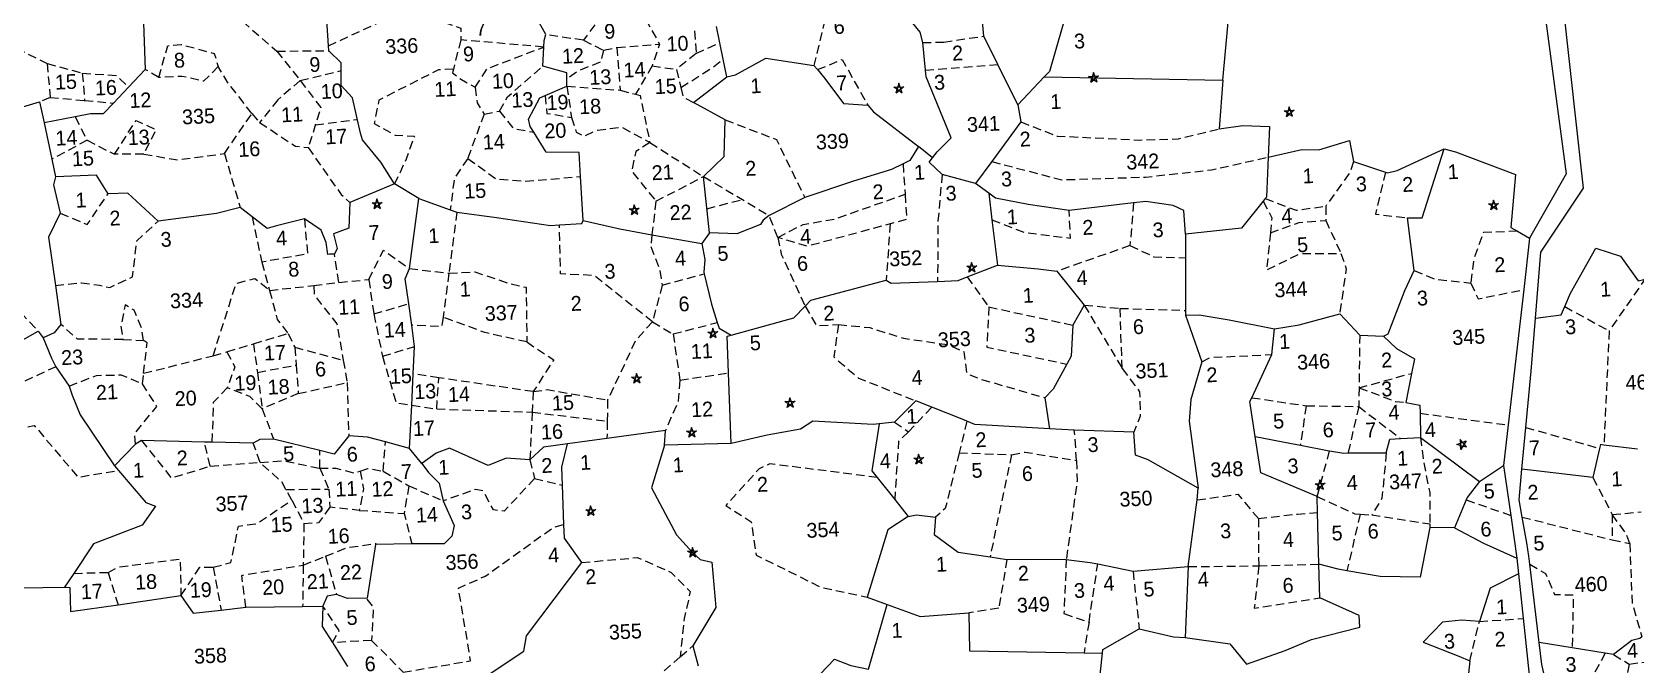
# Model space of a CAD drawing. Header units: metres. Extents: x 291404 to 294611, y 2095644 to 2100556.
# Drawn here: x 292372 to 293308, y 2097976 to 2098345 of the extents above; entities that cross this region are included whole.
import ezdxf
from ezdxf.enums import TextEntityAlignment as Align

# ---------------------------------------------------------------- set-up
doc = ezdxf.new("R2010")
doc.units = ezdxf.units.M
doc.header["$MEASUREMENT"] = 0
doc.linetypes.add('DASHED', pattern=[0.75, 0.5, -0.25])
for name, color, linetype in [('POLY_PARCEL', 6, 'Continuous'), ('POLY_SUBPARCEL', 6, 'DASHED'), ('POLY_WATER', 4, 'Continuous'), ('SYM_STONE', 1, 'Continuous'), ('TEXT_MAPIN', 7, 'Continuous'), ('TEXT_PARCEL', 7, 'Continuous')]:
    doc.layers.add(name, color=color, linetype=linetype)
doc.styles.add('TEXT_MAP', font='', dxfattribs={"height": 2.5})
doc.styles.get('TEXT_MAP').set_extended_font_data('Kruti Dev 050')

# ---------------------------------------------------------------- blocks, each defined once
blk = doc.blocks.new('STONE_STAR')
for points in [[(-0.61, 0.2), (0.61, 0.2), (-0.38, -0.52), (-0.23, -0.07)], [(0, 0.64), (-0.38, -0.52), (0, -0.24), (0.38, -0.52)]]:
    blk.add_lwpolyline(points, close=True)
blk.add_lwpolyline([(-0.23, -0.07), (0, -0.24)])

msp = doc.modelspace()

# ---------------------------------------------------------------- linework, layer by layer
at = {"layer": 'POLY_PARCEL'}
for points in [[(292437.93, 2098374.91), (292437.12, 2098355.62), (292438.34, 2098323.14)], [(292545.13, 2098336.93), (292543.66, 2098360.8), (292541.2, 2098372.12)], [(292927.35, 2098342.54), (292925.25, 2098366.39)], [(292987.13, 2098358.68), (292978.06, 2098363.6), (292973.41, 2098348.87), (292965.71, 2098321.89)], [(293066.75, 2098316.83), (293071.11, 2098363.38), (293071.12, 2098369.05)], [(292671.88, 2098343.41), (292666.34, 2098353.63)], [(292891.78, 2098338.83), (292890.23, 2098344.74), (292883.51, 2098353.24)], [(292670.72, 2098336.13), (292670.92, 2098339.98), (292671.88, 2098343.41)], [(292773.39, 2098338.63), (292771.39, 2098348.16)], [(292935.64, 2098325.89), (292927.35, 2098342.54)], [(292545.32, 2098333.93), (292545.13, 2098336.93)], [(292552.64, 2098322.43), (292552.66, 2098326.94), (292545.32, 2098333.93)], [(292670.15, 2098324.94), (292670.72, 2098336.13)], [(292775.37, 2098329.17), (292773.39, 2098338.63)], [(292893.34, 2098322.59), (292891.78, 2098338.83)], [(292684.22, 2098317.59), (292684.22, 2098321.12), (292670.15, 2098324.94)], [(292777.54, 2098318.82), (292775.37, 2098329.17)], [(292828.32, 2098325.39), (292830.37, 2098322.95)], [(292947.27, 2098302.52), (292935.64, 2098325.89)], [(292438.34, 2098323.14), (292428.57, 2098312.81)], [(292583.74, 2098256.25), (292575.78, 2098268.92), (292564.99, 2098282.04), (292563.76, 2098285.83), (292559.25, 2098306.61), (292552.6, 2098313.64), (292552.64, 2098322.43)], [(292684.23, 2098313.24), (292684.22, 2098317.59)], [(292758.08, 2098303.85), (292777.54, 2098318.82)], [(292897.44, 2098271.46), (292900.25, 2098274.93), (292908.36, 2098283.21), (292893.7, 2098318.75), (292893.34, 2098322.59)], [(292962.57, 2098318.71), (292947.27, 2098302.52)], [(292965.71, 2098321.89), (292962.57, 2098318.71)], [(292962.57, 2098318.71), (293066.75, 2098316.83)], [(293066.75, 2098316.83), (293064.69, 2098288.45)], [(292428.57, 2098312.81), (292419.7, 2098303.44)], [(292664.9, 2098286.43), (292662.85, 2098289.7), (292661.88, 2098294.15), (292668.41, 2098306.47), (292671.47, 2098307.78)], [(292671.47, 2098307.78), (292684.23, 2098313.24)], [(292363.09, 2098300.1), (292376.63, 2098304.19)], [(292376.63, 2098304.19), (292379.26, 2098291.86)], [(292397.47, 2098295.38), (292379.26, 2098291.86)], [(292419.7, 2098303.44), (292413.7, 2098297.1), (292406.34, 2098297.09), (292397.47, 2098295.38)], [(292776.55, 2098293.71), (292758.08, 2098303.85)], [(292947.27, 2098302.52), (292948.92, 2098292.43)], [(292379.26, 2098291.86), (292383.77, 2098270.7)], [(292692.19, 2098260.54), (292691.36, 2098274.57), (292672.21, 2098274.77), (292664.9, 2098286.43)], [(292763.96, 2098260.59), (292776.01, 2098272.25), (292776.55, 2098293.71)], [(292948.92, 2098292.43), (292932, 2098269.32)], [(293064.69, 2098288.45), (293078.47, 2098290.38), (293093.95, 2098289.87), (293093.18, 2098271.92)], [(292889.28, 2098278.06), (292884.31, 2098269.94), (292880.3, 2098267.99)], [(292897.44, 2098271.46), (292889.28, 2098278.06)], [(293093.18, 2098271.92), (293112.92, 2098276.35), (293122.87, 2098276.13), (293140.7, 2098281.6), (293143.08, 2098269.3)], [(293161.7, 2098263.21), (293162.91, 2098262.82), (293168.53, 2098264.15), (293195.95, 2098276.84)], [(293174.49, 2098236.42), (293183, 2098236.48), (293195.95, 2098276.84)], [(293195.95, 2098276.84), (293202.43, 2098275.02), (293237.5, 2098261.83), (293234.74, 2098230.83), (293238.6, 2098228.67)], [(292383.77, 2098270.7), (292385.97, 2098260.35)], [(292880.3, 2098267.99), (292873.53, 2098264.69), (292851.46, 2098257.95), (292822.91, 2098248.36)], [(292903.09, 2098261.83), (292895.49, 2098269.03), (292897.44, 2098271.46)], [(292932, 2098269.32), (292922.59, 2098256.47)], [(293093.18, 2098271.92), (293092.18, 2098248.49), (293091.56, 2098247.72)], [(293143.08, 2098269.3), (293161.7, 2098263.21)], [(292385.97, 2098260.35), (292384.82, 2098255.83), (292388.72, 2098239.2)], [(292416.64, 2098250.59), (292409.81, 2098261.46), (292385.97, 2098260.35)], [(292693.71, 2098234.88), (292692.19, 2098260.54)], [(292767.45, 2098227.7), (292763.96, 2098260.59)], [(292922.59, 2098256.47), (292903.09, 2098261.83)], [(292445.78, 2098234.51), (292428.19, 2098250.8), (292416.64, 2098250.59)], [(292583.74, 2098256.25), (292557.65, 2098245.54)], [(292597.83, 2098247.79), (292583.74, 2098256.25)], [(292822.91, 2098248.36), (292802.25, 2098237.86)], [(292930.32, 2098250.99), (292922.59, 2098256.47)], [(292930.32, 2098250.99), (292932.13, 2098235.4)], [(292977.11, 2098240.7), (292953.29, 2098244.27), (292934.18, 2098247.89), (292930.32, 2098250.99)], [(292388.72, 2098239.2), (292381.84, 2098225.13), (292385.87, 2098197.01)], [(292493.72, 2098242.44), (292479.88, 2098238.97), (292445.78, 2098234.51)], [(292500.59, 2098237.08), (292493.72, 2098242.44)], [(292557.65, 2098245.54), (292556.98, 2098230.46), (292548.03, 2098227.23), (292550.2, 2098218.58), (292548.61, 2098215.35)], [(292592.4, 2098206.94), (292597.83, 2098247.79)], [(292597.83, 2098247.79), (292616.22, 2098241.26)], [(292616.22, 2098241.26), (292620.08, 2098239.89)], [(292620.08, 2098239.89), (292643.26, 2098236.73), (292674.72, 2098232.01), (292679.85, 2098232.37)], [(293014.79, 2098245.18), (292977.11, 2098240.7)], [(293044.96, 2098226.97), (293043.98, 2098240.79), (293037.85, 2098243.65), (293021.96, 2098246.03), (293014.79, 2098245.18)], [(293090.37, 2098246.26), (293077.6, 2098230.45), (293044.96, 2098226.97)], [(293091.56, 2098247.72), (293090.37, 2098246.26)], [(292531.15, 2098235.85), (292514.89, 2098231.92), (292509.37, 2098230.25), (292500.59, 2098237.08)], [(292548.61, 2098215.35), (292545.81, 2098215.22), (292544.76, 2098215.17), (292543.73, 2098222.12), (292540.93, 2098229.33), (292531.15, 2098235.85)], [(292679.85, 2098232.37), (292693.01, 2098233.29), (292693.71, 2098234.88)], [(292693.71, 2098234.88), (292715.02, 2098230.06), (292733.78, 2098226.68)], [(292802.25, 2098237.86), (292798.63, 2098235.21), (292797.18, 2098232.61), (292783.25, 2098227.21), (292767.45, 2098227.7)], [(292802.25, 2098237.86), (292802.25, 2098237.86)], [(292932.13, 2098235.4), (292935.3, 2098208.87)], [(293178.46, 2098205.75), (293174.49, 2098236.42)], [(292733.78, 2098226.68), (292763.02, 2098221.5)], [(292767.45, 2098227.7), (292763.02, 2098221.5)], [(292763.02, 2098221.5), (292764.74, 2098212.13), (292764.14, 2098204.85), (292764.37, 2098203.88)], [(293044.96, 2098226.97), (293044.99, 2098213.15)], [(293238.6, 2098228.67), (293245.73, 2098224.68)], [(293044.99, 2098213.15), (293045.05, 2098182.5)], [(293266.26, 2098184.71), (293269.6, 2098192.49), (293284.41, 2098218.74), (293298.83, 2098214.09), (293308.99, 2098199.76), (293312.42, 2098200.56), (293313.67, 2098201.63)], [(292591.96, 2098186.41), (292589.96, 2098200.98), (292592.4, 2098206.94)], [(292764.37, 2098203.88), (292768.52, 2098186.15), (292771.95, 2098175.41)], [(292900.45, 2098199.39), (292912.39, 2098199.88), (292917.77, 2098201.99)], [(292917.77, 2098201.99), (292935.3, 2098208.87)], [(292935.3, 2098208.87), (292959.1, 2098206.65), (292969.89, 2098205.29)], [(292969.89, 2098205.29), (292985.99, 2098185.58)], [(293160.54, 2098167.54), (293163.21, 2098168.83), (293172.99, 2098194.13), (293178.46, 2098205.75)], [(292385.87, 2098197.01), (292389.12, 2098174.33)], [(292823.18, 2098184.99), (292826.53, 2098188.46), (292870.44, 2098200.05), (292873.36, 2098198.3), (292900.45, 2098199.39)], [(292593.69, 2098173.83), (292591.96, 2098186.41)], [(292780.01, 2098168.12), (292816.61, 2098178.2), (292823.18, 2098184.99)], [(292985.99, 2098185.58), (292979.3, 2098173.9)], [(293249.18, 2098177.87), (293264.22, 2098179.94), (293266.26, 2098184.71)], [(292389.12, 2098174.33), (292385.24, 2098169.34), (292378.85, 2098166.47)], [(292595.39, 2098161.44), (292593.69, 2098173.83)], [(292771.95, 2098175.41), (292772.98, 2098172.18), (292780.01, 2098168.12)], [(292979.3, 2098173.9), (292978.28, 2098155.89), (292975.74, 2098151.16)], [(293045.05, 2098182.5), (293045.05, 2098179.69)], [(293045.05, 2098179.69), (293052.94, 2098179.9), (293070.43, 2098176.97), (293096.94, 2098171.7)], [(293045.05, 2098179.69), (293054.58, 2098152.55)], [(293096.94, 2098171.7), (293111.34, 2098173.98), (293134.99, 2098180.48)], [(293134.99, 2098180.48), (293146.63, 2098168.12)], [(292311.06, 2098163.73), (292319.8, 2098165.66), (292336.89, 2098160.31), (292349.87, 2098161.97), (292365.2, 2098164.43), (292375.91, 2098170.45)], [(292375.91, 2098170.45), (292378.85, 2098166.47)], [(292378.85, 2098166.47), (292383.54, 2098154.68), (292386.19, 2098149.66)], [(292778.53, 2098146.13), (292777.71, 2098167.49), (292780.01, 2098168.12)], [(293095.47, 2098156.67), (293096.94, 2098171.7)], [(293146.63, 2098168.12), (293160.54, 2098167.54)], [(293160.54, 2098167.54), (293168.14, 2098160.34), (293178.53, 2098154.23), (293176.84, 2098145.73)], [(292594.6, 2098145.41), (292595.39, 2098161.44)], [(293083.7, 2098131.57), (293095.47, 2098156.67)], [(292386.19, 2098149.66), (292393.95, 2098138.36)], [(292780.12, 2098104.88), (292778.53, 2098146.13)], [(292975.74, 2098151.16), (292967.87, 2098136.47), (292963.06, 2098131.51)], [(293054.58, 2098152.55), (293048.08, 2098130.49), (293047.12, 2098117.83), (293052.49, 2098078.69)], [(293176.84, 2098145.73), (293173.46, 2098128.76)], [(292393.95, 2098138.36), (292395.59, 2098132.95), (292400.27, 2098121.5), (292420.42, 2098091.79)], [(292593.69, 2098127.27), (292594.6, 2098145.41)], [(292592.42, 2098102), (292593.69, 2098127.27)], [(292887.73, 2098129.64), (292875.39, 2098117.38)], [(292897.09, 2098125.95), (292887.73, 2098129.64)], [(292963.06, 2098131.51), (292965.68, 2098113.49)], [(293085.75, 2098108.93), (293082.61, 2098129.25), (293083.7, 2098131.57)], [(293173.46, 2098128.76), (293181.73, 2098127.27), (293181.8, 2098122.48)], [(292866.38, 2098116.26), (292862.85, 2098115.83), (292827.74, 2098117.9), (292820.4, 2098113.14), (292801.02, 2098109.67), (292780.12, 2098104.88)], [(292917.52, 2098117.81), (292914.74, 2098118.98), (292897.09, 2098125.95)], [(292965.68, 2098113.49), (292922.15, 2098115.87), (292917.52, 2098117.81)], [(293181.8, 2098122.48), (293182.02, 2098108.37)], [(292556.98, 2098109.4), (292548.57, 2098098.7), (292540.16, 2098100.73)], [(292578.45, 2098105.76), (292568.01, 2098108.57), (292556.98, 2098109.4)], [(292741.65, 2098112.37), (292707.57, 2098107.7)], [(292741.12, 2098103.84), (292741.65, 2098112.37)], [(292866.38, 2098116.26), (292862.14, 2098088.97), (292865.27, 2098085.02)], [(292875.39, 2098117.38), (292866.38, 2098116.26)], [(292980.18, 2098112.69), (292965.68, 2098113.49)], [(293014.94, 2098111.54), (292980.18, 2098112.69)], [(293052.49, 2098078.69), (293023.3, 2098095.24), (293015.91, 2098098.03), (293014.94, 2098111.54)], [(293085.75, 2098108.93), (293106.86, 2098104.86), (293112.05, 2098103.86)], [(293121.81, 2098073.95), (293089.04, 2098087.64), (293085.75, 2098108.93)], [(293170.48, 2098107.69), (293182.02, 2098108.37)], [(293182.02, 2098108.37), (293216.44, 2098082.75)], [(292432.52, 2098104.39), (292420.42, 2098091.79)], [(292436.19, 2098106.63), (292432.52, 2098104.39)], [(292472.85, 2098105.7), (292436.19, 2098106.63)], [(292477.2, 2098105.59), (292472.85, 2098105.7)], [(292501.2, 2098104.98), (292477.2, 2098105.59)], [(292513.11, 2098107.28), (292505.21, 2098107.24), (292501.2, 2098104.98)], [(292540.16, 2098100.73), (292513.11, 2098107.28)], [(292592.42, 2098102), (292578.45, 2098105.76)], [(292599.7, 2098093.19), (292592.42, 2098102)], [(292662.68, 2098095.3), (292648.75, 2098096.2), (292638.24, 2098091.91), (292615.66, 2098102.16), (292607.92, 2098099.26), (292599.7, 2098093.19)], [(292684.61, 2098104.55), (292670.52, 2098102.62), (292662.68, 2098095.3)], [(292681.59, 2098080.53), (292681.18, 2098091.12), (292684.61, 2098104.55)], [(292707.57, 2098107.7), (292684.61, 2098104.55)], [(292741.12, 2098103.84), (292733.59, 2098079.02), (292748.06, 2098051.58), (292757.58, 2098041.15), (292761.9, 2098037.24), (292768.74, 2098035.69), (292771.15, 2098009.16), (292757.59, 2097986.73)], [(292780.12, 2098104.88), (292741.12, 2098103.84)], [(293112.05, 2098103.86), (293127.88, 2098100.83), (293129.09, 2098100.53)], [(293129.09, 2098100.53), (293137.41, 2098099.27), (293139.84, 2098099.33)], [(293139.84, 2098099.33), (293162.11, 2098099.3)], [(293162.11, 2098099.3), (293164.15, 2098107.32), (293170.48, 2098107.69)], [(293286.58, 2098101.96), (293282.66, 2098085.04)], [(293289.09, 2098103.92), (293287.1, 2098104.17), (293286.58, 2098101.96)], [(293308.68, 2098101.44), (293289.09, 2098103.92)], [(292420.42, 2098091.79), (292422.67, 2098089.15)], [(292599.7, 2098093.19), (292603.42, 2098088.01), (292609.72, 2098081.7), (292612.11, 2098071.41)], [(293216.44, 2098082.75), (293230.46, 2098091.92)], [(293282.66, 2098085.04), (293241.13, 2098089.83)], [(292422.67, 2098089.15), (292438.64, 2098070.36), (292444.24, 2098068.23), (292436.53, 2098057.21), (292408.21, 2098046.22), (292396.64, 2098029.07)], [(292682.5, 2098057.67), (292681.59, 2098080.53)], [(292865.27, 2098085.02), (292875.4, 2098072.24)], [(293216.44, 2098082.75), (293209.33, 2098073.26), (293208.77, 2098071.91)], [(292612.11, 2098071.41), (292618.49, 2098056.91), (292617.21, 2098050.85), (292612.7, 2098046.22), (292593.73, 2098046.35)], [(292875.4, 2098072.24), (292883.34, 2098062.23)], [(293046.61, 2098032.99), (293051.86, 2098071.91)], [(293051.86, 2098071.91), (293052.49, 2098078.69)], [(293122.07, 2098064.67), (293121.81, 2098073.95)], [(293208.77, 2098071.91), (293201.99, 2098055.57)], [(292883.34, 2098062.23), (292871.32, 2098054.51), (292859.33, 2098015.27)], [(292883.34, 2098062.23), (292888.17, 2098063.21), (292899.13, 2098061.87)], [(292899.13, 2098061.87), (292898.49, 2098051.7), (292912.51, 2098041.5), (292931.05, 2098038.72)], [(293122.89, 2098034.38), (293122.07, 2098064.67)], [(292692.89, 2098035.39), (292682.82, 2098049.54), (292682.5, 2098057.67)], [(293187.47, 2098055.81), (293181.93, 2098026.86), (293158.57, 2098027.3), (293139.19, 2098030.6)], [(293201.99, 2098055.57), (293187.47, 2098055.81)], [(293201.99, 2098055.57), (293218.82, 2098046.62), (293238.36, 2098037.95)], [(292572.62, 2098045.89), (292567.79, 2098014.57)], [(292593.73, 2098046.35), (292572.62, 2098045.89)], [(292595.14, 2097947.22), (292600, 2097949.57), (292615.54, 2097954.45), (292643.13, 2097958.42), (292639.54, 2097970.63), (292659.19, 2097983.59), (292660.62, 2097992.67), (292692.89, 2098035.39)], [(292931.05, 2098038.72), (292940.88, 2098037.24)], [(292940.88, 2098037.24), (292974.3, 2098037.37), (292975.52, 2098037.21)], [(292975.52, 2098037.21), (292989.41, 2098035.47), (292993.85, 2098034.56)], [(292993.85, 2098034.56), (293014.45, 2098030.31)], [(293139.19, 2098030.6), (293134.08, 2098031.47), (293122.89, 2098034.38)], [(293123.43, 2098014.76), (293122.89, 2098034.38)], [(292396.64, 2098029.07), (292391.22, 2098021.02)], [(293014.45, 2098030.31), (293046.61, 2098032.99)], [(293046.61, 2098032.99), (293044.74, 2097991.72)], [(293239.3, 2098028.84), (293222.73, 2098020.47), (293216.42, 2098000.94)], [(292353.32, 2098020.51), (292391.22, 2098021.02)], [(292391.22, 2098021.02), (292394.32, 2098020.83), (292394.66, 2098006.77), (292422.46, 2098010.78)], [(292422.46, 2098010.78), (292459.14, 2098016.08)], [(292459.14, 2098016.08), (292466.16, 2098005.77), (292482.61, 2098007.68)], [(292549.79, 2098016.69), (292544.47, 2098015.8), (292541.91, 2098010)], [(292567.79, 2098014.57), (292556.2, 2098014.48), (292549.79, 2098016.69)], [(292859.33, 2098015.27), (292871.1, 2098010.84)], [(293044.74, 2097991.72), (293070.79, 2097987.94), (293080.51, 2097976.11), (293103.15, 2097984.15), (293118.61, 2097990.57), (293146.65, 2097997.61), (293146.32, 2098004.53), (293123.43, 2098014.76)], [(292482.61, 2098007.68), (292496.91, 2098009.33)], [(292496.91, 2098009.33), (292530.09, 2098009.82)], [(292530.09, 2098009.82), (292541.91, 2098010)], [(292541.91, 2098010), (292541.55, 2097998.01), (292547.45, 2097988.66)], [(292860.16, 2097973.15), (292871.1, 2098010.84)], [(292871.1, 2098010.84), (292890.22, 2098003.88), (292918.65, 2098006.01)], [(292918.65, 2098006.01), (292918.98, 2097983.88), (292985.85, 2097982.75)], [(292996.61, 2097982.57), (292996.83, 2097984.66), (293018.01, 2097996.72)], [(293018.01, 2097996.72), (293038.11, 2097992.02), (293044.74, 2097991.72)], [(293216.42, 2098000.94), (293205.98, 2098001.69), (293195, 2098000.53), (293183.57, 2097988.94), (293204.47, 2097980.81), (293210.91, 2097977.97)], [(292547.45, 2097988.66), (292556.24, 2097974.76)], [(292757.59, 2097986.73), (292760.77, 2097975.12)], [(293270.61, 2097985.63), (293251.3, 2097988.78)], [(293311.23, 2097992.12), (293309.95, 2097990.98), (293305.28, 2097989.81), (293294.63, 2097981.72)], [(292824.25, 2097931.62), (292833.22, 2097955.7), (292827.84, 2097965.95), (292840.35, 2097978.94), (292849.92, 2097975.28), (292860.16, 2097973.15)], [(292985.85, 2097982.75), (292996.61, 2097982.57)], [(292992.82, 2097946.81), (292993.59, 2097953.93), (292996.61, 2097982.57)], [(293210.91, 2097977.97), (293209.08, 2097961.33)], [(293289.79, 2097982.51), (293270.61, 2097985.63)], [(293294.63, 2097981.72), (293289.79, 2097982.51)]]:
    msp.add_lwpolyline(points, dxfattribs=at)
at = {"layer": 'POLY_PARCEL', "flags": 128}
for points in [[(292777.54, 2098318.82), (292782.53, 2098320.01), (292800.35, 2098329.7), (292828.32, 2098325.39)], [(292830.37, 2098322.95), (292834.68, 2098317.81), (292845.48, 2098303.21), (292859.72, 2098302.32)], [(292859.72, 2098302.32), (292863.06, 2098298.39), (292889.28, 2098278.06)]]:
    msp.add_lwpolyline(points, dxfattribs=at)
at = {"layer": 'POLY_SUBPARCEL', "ltscale": 10, "flags": 128}
for points in [[(292489.45, 2098355.87), (292515.04, 2098333.79)], [(292545.13, 2098336.93), (292591.34, 2098358.15)], [(292591.34, 2098358.15), (292622.35, 2098347.13), (292622.34, 2098340.36)], [(292714.93, 2098352.62), (292701.17, 2098349.93), (292693.86, 2098340.1)], [(292730.18, 2098352.35), (292738.33, 2098337.85)], [(292836.34, 2098359.15), (292828.32, 2098325.39)], [(292349.98, 2098342.12), (292381.09, 2098326.53)], [(292693.86, 2098340.1), (292671.88, 2098343.41)], [(292758.61, 2098345.61), (292759.59, 2098332.46)], [(292904.05, 2098338.94), (292927.35, 2098342.54)], [(292446.15, 2098318.39), (292451.47, 2098336.92), (292459.22, 2098337.69), (292478.53, 2098332.4), (292480.85, 2098324.74)], [(292515.04, 2098333.79), (292545.32, 2098333.93)], [(292515.04, 2098333.79), (292528.71, 2098316.57)], [(292622.34, 2098340.36), (292618.02, 2098323.18)], [(292670.72, 2098336.13), (292622.34, 2098340.36)], [(292630.79, 2098312.68), (292637.72, 2098323.51), (292670.72, 2098336.13)], [(292705.66, 2098334.24), (292703.96, 2098327.39), (292691, 2098322.36), (292684.22, 2098317.59)], [(292693.86, 2098340.1), (292705.66, 2098334.24)], [(292705.66, 2098334.24), (292713.36, 2098335.97)], [(292713.36, 2098335.97), (292738.33, 2098337.85), (292733.87, 2098325.12)], [(292713.36, 2098335.97), (292715.25, 2098311.01)], [(292759.59, 2098332.46), (292773.39, 2098338.63)], [(292891.78, 2098338.83), (292904.05, 2098338.94)], [(292381.09, 2098326.53), (292401.59, 2098320.91)], [(292381.09, 2098326.53), (292382.82, 2098306.78)], [(292480.85, 2098324.74), (292472.32, 2098316.16), (292459.73, 2098319.05), (292446.15, 2098318.39)], [(292500.47, 2098297.31), (292486.35, 2098315.68), (292480.85, 2098324.74)], [(292618.02, 2098323.18), (292609.31, 2098322.81), (292574.6, 2098305.22), (292571.88, 2098291.55), (292584.07, 2098284.7), (292595.26, 2098284.22), (292590.5, 2098270.79), (292583.74, 2098256.25)], [(292618.02, 2098323.18), (292617.51, 2098321.18), (292621.39, 2098317.98), (292630.79, 2098312.68)], [(292645.01, 2098298.82), (292649.68, 2098307.17), (292670.15, 2098324.94)], [(292733.87, 2098325.12), (292724.23, 2098308.58)], [(292733.87, 2098325.12), (292748.19, 2098323.1)], [(292759.59, 2098332.46), (292748.19, 2098323.1)], [(292750.71, 2098312.52), (292768.47, 2098323.75), (292775.37, 2098329.17)], [(292830.37, 2098322.95), (292844.81, 2098328.85), (292859.72, 2098302.32)], [(292893.34, 2098322.59), (292935.64, 2098325.89)], [(292401.59, 2098320.91), (292402.91, 2098304.96)], [(292401.59, 2098320.91), (292421.49, 2098319.54), (292428.57, 2098312.81)], [(292446.15, 2098318.39), (292438.34, 2098323.14)], [(292528.71, 2098316.57), (292515.61, 2098305.43)], [(292528.71, 2098316.57), (292552.64, 2098322.43)], [(292528.71, 2098316.57), (292540.76, 2098300.82), (292533.33, 2098277.52)], [(292748.19, 2098323.1), (292750.71, 2098312.52)], [(292382.82, 2098306.78), (292376.63, 2098304.19)], [(292382.82, 2098306.78), (292402.91, 2098304.96)], [(292402.91, 2098304.96), (292419.7, 2098303.44)], [(292515.61, 2098305.43), (292505, 2098292.09)], [(292630.79, 2098312.68), (292631.91, 2098303.6), (292635.95, 2098297.03)], [(292671.47, 2098307.78), (292672.57, 2098297.44), (292686.9, 2098295.09)], [(292684.23, 2098313.24), (292686.9, 2098295.09)], [(292684.23, 2098313.24), (292715.25, 2098311.01)], [(292715.25, 2098311.01), (292724.23, 2098308.58)], [(292724.23, 2098308.58), (292726.92, 2098307.86), (292732.65, 2098280.39)], [(292750.71, 2098312.52), (292752.02, 2098307.05), (292758.08, 2098303.85)], [(292397.47, 2098295.38), (292404.35, 2098281.76)], [(292484.48, 2098273.98), (292500.47, 2098297.31)], [(292500.47, 2098297.31), (292505, 2098292.09)], [(292635.95, 2098297.03), (292626.37, 2098271.18)], [(292635.95, 2098297.03), (292645.01, 2098298.82)], [(292645.01, 2098298.82), (292652.95, 2098288.72), (292664.9, 2098286.43)], [(292420.31, 2098273.59), (292432.97, 2098293.26), (292444.51, 2098287.98), (292437.43, 2098273.64)], [(292505, 2098292.09), (292525.9, 2098278.33), (292533.33, 2098277.52)], [(292537.52, 2098290.68), (292562.01, 2098293.9)], [(292686.9, 2098295.09), (292689.7, 2098286.42), (292694.2, 2098284.27), (292702.16, 2098287.71), (292716.3, 2098289.41), (292732.65, 2098280.39)], [(292776.55, 2098293.71), (292806.5, 2098282.2), (292822.91, 2098248.36)], [(292948.92, 2098292.43), (292970.09, 2098284.22), (293018.05, 2098281.89), (293040.97, 2098282.61), (293064.69, 2098288.45)], [(292404.35, 2098281.76), (292383.77, 2098270.7)], [(292404.35, 2098281.76), (292420.31, 2098273.59)], [(292533.33, 2098277.52), (292552.56, 2098250.07), (292557.65, 2098245.54)], [(292732.65, 2098280.39), (292724.44, 2098275.25), (292721.94, 2098263.96), (292736.17, 2098246.21)], [(292732.65, 2098280.39), (292763.96, 2098260.59)], [(292437.43, 2098273.64), (292420.31, 2098273.59)], [(292437.43, 2098273.64), (292457.43, 2098270.34), (292484.48, 2098273.98)], [(292484.48, 2098273.98), (292493.72, 2098242.44)], [(292626.37, 2098271.18), (292618.48, 2098259.29), (292616.22, 2098241.26)], [(292626.37, 2098271.18), (292643.21, 2098259.14), (292659.86, 2098257.92), (292692.19, 2098260.54)], [(292880.3, 2098267.99), (292881.46, 2098250.26)], [(292932, 2098269.32), (292972.88, 2098258.7), (293021.83, 2098260.3), (293060.14, 2098264.49), (293093.18, 2098271.92)], [(293143.08, 2098269.3), (293140.61, 2098262.51), (293126.78, 2098243.3)], [(292736.17, 2098246.21), (292763.96, 2098260.59)], [(292763.96, 2098260.59), (292802.25, 2098237.86)], [(292903.09, 2098261.83), (292900.64, 2098234.54), (292900.45, 2098199.39)], [(293161.7, 2098263.21), (293155.77, 2098238.65), (293174.49, 2098236.42)], [(292388.72, 2098239.2), (292404.49, 2098232.6), (292416.64, 2098250.59)], [(292807.22, 2098225.09), (292821.99, 2098232.62), (292840.39, 2098235.78), (292881.46, 2098250.26)], [(292881.46, 2098250.26), (292882.42, 2098235.55), (292824.5, 2098219.88), (292807.22, 2098225.09)], [(292620.08, 2098239.89), (292615.36, 2098204.19)], [(292736.17, 2098246.21), (292733.78, 2098226.68)], [(292765.91, 2098241.81), (292785.65, 2098246.97)], [(292932.13, 2098235.4), (292951.31, 2098227.92), (292977.96, 2098224.68), (292977.11, 2098240.7)], [(293014.79, 2098245.18), (293012.62, 2098220.3)], [(293090.37, 2098246.26), (293095.31, 2098236.48), (293094.6, 2098227.74)], [(293091.56, 2098247.72), (293109.48, 2098240.95), (293126.78, 2098243.3)], [(293126.78, 2098243.3), (293126.8, 2098234.98)], [(292385.87, 2098197.01), (292401.08, 2098198.61), (292411.65, 2098197.18), (292417.55, 2098195.91), (292430.87, 2098202), (292433.35, 2098223.12), (292445.78, 2098234.51)], [(292500.59, 2098237.08), (292506.32, 2098210.67)], [(292531.15, 2098235.85), (292532.93, 2098215.46), (292506.32, 2098210.67)], [(292734.1, 2098175.75), (292700.23, 2098202.86), (292680.5, 2098203.8), (292679.85, 2098232.37)], [(292807.22, 2098225.09), (292802.25, 2098237.86)], [(292872.78, 2098232.94), (292870.44, 2098200.05)], [(293094.6, 2098227.74), (293111.34, 2098233.85), (293126.8, 2098234.98)], [(293126.8, 2098234.98), (293135.69, 2098215.73)], [(292733.78, 2098226.68), (292733.26, 2098219.85)], [(292807.22, 2098225.09), (292809.2, 2098215.35), (292823.18, 2098184.99)], [(293012.62, 2098220.3), (292969.89, 2098205.29)], [(293012.62, 2098220.3), (293026.57, 2098213.79), (293044.99, 2098213.15)], [(293094.6, 2098227.74), (293092.24, 2098206.06), (293111.84, 2098215.71), (293135.69, 2098215.73)], [(293238.6, 2098228.67), (293218.77, 2098227.94), (293213.1, 2098212.16), (293211.49, 2098198.46)], [(292551.25, 2098198.85), (292548.61, 2098215.35)], [(292568.67, 2098200.48), (292577.18, 2098217.61), (292592.4, 2098206.94)], [(292733.26, 2098219.85), (292738.3, 2098206.22), (292739.87, 2098197.22)], [(293135.69, 2098215.73), (293138.77, 2098206.8), (293134.99, 2098180.48)], [(292506.32, 2098210.67), (292510.77, 2098194.2)], [(292592.4, 2098206.94), (292615.36, 2098204.19)], [(292615.36, 2098204.19), (292611.99, 2098178.63)], [(292615.36, 2098204.19), (292630.45, 2098205), (292650.62, 2098198.2), (292660.46, 2098195.96), (292660.84, 2098164.09)], [(292739.87, 2098197.22), (292764.37, 2098203.88)], [(292917.77, 2098201.99), (292930.32, 2098184.53)], [(293178.46, 2098205.75), (293190.18, 2098200.83), (293211.49, 2098198.46)], [(293313.67, 2098201.63), (293292.1, 2098170.57)], [(292335.08, 2098200.11), (292352.81, 2098195.52), (292367.21, 2098179.5), (292375.91, 2098170.45)], [(292477.85, 2098156.02), (292491.36, 2098198.28), (292502.12, 2098201.13), (292510.77, 2098194.2)], [(292510.77, 2098194.2), (292536.55, 2098196.97)], [(292510.77, 2098194.2), (292515.33, 2098177.28), (292521.57, 2098169.03)], [(292536.55, 2098196.97), (292551.25, 2098198.85)], [(292536.55, 2098196.97), (292536.82, 2098191.54), (292550.08, 2098174.69), (292553.77, 2098153.43)], [(292551.25, 2098198.85), (292568.67, 2098200.48)], [(292568.67, 2098200.48), (292571.59, 2098180.4)], [(292739.87, 2098197.22), (292734.1, 2098175.75)], [(293211.49, 2098198.46), (293215.73, 2098189.2), (293242.27, 2098194.6)], [(292437.35, 2098164.94), (292436.22, 2098172.27), (292431.83, 2098182.56), (292426.61, 2098185.8), (292424.11, 2098173.24), (292425.26, 2098165.52)], [(292571.59, 2098180.4), (292591.96, 2098186.41)], [(292823.18, 2098184.99), (292829.78, 2098173.59), (292842.62, 2098174.22)], [(292930.32, 2098184.53), (292929.19, 2098161.02), (292975.74, 2098151.16)], [(292930.32, 2098184.53), (292979.3, 2098173.9)], [(292985.99, 2098185.58), (293008.16, 2098148.58)], [(292985.99, 2098185.58), (293006.83, 2098183.7)], [(293006.83, 2098183.7), (293045.05, 2098182.5)], [(293008.16, 2098148.58), (293006.83, 2098183.7)], [(293266.26, 2098184.71), (293292.1, 2098170.57)], [(292425.26, 2098165.52), (292398.79, 2098165.79), (292389.12, 2098174.33)], [(292571.59, 2098180.4), (292576.68, 2098155.76)], [(292611.99, 2098178.63), (292611.24, 2098172.99), (292593.69, 2098173.83)], [(292660.84, 2098164.09), (292636.45, 2098169.52), (292611.99, 2098178.63)], [(292734.1, 2098175.75), (292724.21, 2098164.84), (292708, 2098130.22)], [(292734.1, 2098175.75), (292746.18, 2098168.77)], [(292746.18, 2098168.77), (292771.95, 2098175.41)], [(292842.62, 2098174.22), (292839.86, 2098155.31), (292854.36, 2098143.01), (292887.73, 2098129.64)], [(292842.62, 2098174.22), (292860.88, 2098172.46), (292880.49, 2098166.22), (292906.4, 2098162.56), (292915.69, 2098158.47), (292917.44, 2098145.69), (292924.78, 2098142.64), (292963.06, 2098131.51)], [(292425.26, 2098165.52), (292437.35, 2098164.94)], [(292437.34, 2098145.79), (292439.37, 2098163.48), (292437.35, 2098164.94)], [(292501.44, 2098163.04), (292521.57, 2098169.03)], [(292521.57, 2098169.03), (292525.46, 2098161.05)], [(292746.18, 2098168.77), (292750.14, 2098141.72)], [(293146.63, 2098168.12), (293146.23, 2098137.36)], [(293292.1, 2098170.57), (293289.09, 2098103.92)], [(292437.34, 2098145.79), (292477.85, 2098156.02)], [(292477.85, 2098156.02), (292485.89, 2098158.41)], [(292485.89, 2098158.41), (292501.44, 2098163.04)], [(292485.89, 2098158.41), (292490.61, 2098149.64), (292486.15, 2098137.37)], [(292501.44, 2098163.04), (292503.71, 2098146.36)], [(292525.46, 2098161.05), (292553.77, 2098153.43)], [(292525.46, 2098161.05), (292526.27, 2098150.6)], [(292576.68, 2098155.76), (292595.39, 2098161.44)], [(292576.68, 2098155.76), (292584.61, 2098128.54), (292593.69, 2098127.27)], [(292660.84, 2098164.09), (292676.52, 2098153.58), (292664.58, 2098135.11)], [(293054.58, 2098152.55), (293059.48, 2098155.06), (293095.47, 2098156.67)], [(292386.19, 2098149.66), (292353.15, 2098134.27)], [(292436.63, 2098139.63), (292437.34, 2098145.79)], [(292503.71, 2098146.36), (292526.27, 2098150.6)], [(292503.71, 2098146.36), (292506.58, 2098125.15)], [(292526.27, 2098150.6), (292527.55, 2098133.94)], [(292553.77, 2098153.43), (292556.03, 2098140.38)], [(292750.14, 2098141.72), (292778.53, 2098146.13)], [(293008.16, 2098148.58), (293018.28, 2098135.07), (293018.59, 2098120.71), (293014.94, 2098111.54)], [(293146.23, 2098137.36), (293176.84, 2098145.73)], [(292393.95, 2098138.36), (292409.94, 2098144.56), (292424.32, 2098144.87), (292436.63, 2098139.63)], [(292432.52, 2098104.39), (292432.2, 2098110.65), (292445.05, 2098126.44), (292436.63, 2098139.63)], [(292486.15, 2098137.37), (292478.01, 2098128.81), (292477.2, 2098105.59)], [(292506.58, 2098125.15), (292499.24, 2098132.18), (292486.15, 2098137.37)], [(292527.55, 2098133.94), (292556.03, 2098140.38)], [(292556.03, 2098140.38), (292556.98, 2098109.4)], [(292609.61, 2098143.2), (292594.6, 2098145.41)], [(292608.27, 2098124.99), (292609.61, 2098143.2)], [(292664.58, 2098135.11), (292609.61, 2098143.2)], [(292664.58, 2098135.11), (292672.69, 2098136.28), (292708, 2098130.22)], [(292750.14, 2098141.72), (292749.22, 2098129.57), (292741.65, 2098112.37)], [(293146.23, 2098137.36), (293146.09, 2098126.42)], [(293146.23, 2098137.36), (293167.53, 2098129.35), (293173.46, 2098128.76)], [(292353.15, 2098134.27), (292363.91, 2098113.02), (292373.52, 2098115.43), (292399.11, 2098085.18), (292422.67, 2098089.15)], [(292527.55, 2098133.94), (292506.58, 2098125.15)], [(292593.69, 2098127.27), (292608.27, 2098124.99)], [(292664.58, 2098135.11), (292664, 2098123.11)], [(292708, 2098130.22), (292707.76, 2098117.9)], [(293083.7, 2098131.57), (293115.41, 2098126.82)], [(293115.41, 2098126.82), (293112.05, 2098103.86)], [(293115.41, 2098126.82), (293146.09, 2098126.42)], [(292506.58, 2098125.15), (292513.11, 2098107.28)], [(292608.27, 2098124.99), (292664, 2098123.11)], [(292664, 2098123.11), (292662.68, 2098095.3)], [(292664, 2098123.11), (292707.76, 2098117.9)], [(292707.76, 2098117.9), (292707.57, 2098107.7)], [(292897.09, 2098125.95), (292883.44, 2098111.68)], [(292917.52, 2098117.81), (292912.96, 2098099.4)], [(293146.09, 2098126.42), (293139.84, 2098099.33)], [(293146.09, 2098126.42), (293170.48, 2098107.69)], [(293181.8, 2098122.48), (293233.19, 2098115.66)], [(292875.39, 2098117.38), (292883.44, 2098111.68)], [(292883.44, 2098111.68), (292877.65, 2098106.1), (292875.4, 2098072.24)], [(292981.54, 2098094.87), (292980.18, 2098112.69)], [(293182.02, 2098108.37), (293183.97, 2098093.75), (293187.47, 2098076.14), (293187.47, 2098057.91)], [(293243.46, 2098114.25), (293286.58, 2098101.96)], [(292436.19, 2098106.63), (292453.59, 2098084.71), (292476.21, 2098091.64)], [(292476.21, 2098091.64), (292472.85, 2098105.7)], [(292505.28, 2098093.83), (292501.2, 2098104.98)], [(292540.07, 2098090.46), (292540.16, 2098100.73)], [(292577.11, 2098088.76), (292578.45, 2098105.76)], [(292912.96, 2098099.4), (292904.91, 2098066.94), (292899.13, 2098061.87)], [(292912.96, 2098099.4), (292943.52, 2098098.32)], [(292943.52, 2098098.32), (292951.39, 2098099.84), (292981.54, 2098094.87)], [(293121.81, 2098073.95), (293129.09, 2098100.53)], [(293162.11, 2098099.3), (293159.62, 2098072.9), (293153.66, 2098063.15)], [(292476.21, 2098091.64), (292505.28, 2098093.83)], [(292505.28, 2098093.83), (292518.46, 2098094.86), (292530.64, 2098092.34), (292540.07, 2098090.46)], [(292520.34, 2098078.05), (292517.9, 2098082.39), (292505.28, 2098093.83)], [(292540.07, 2098090.46), (292549.4, 2098090.53), (292560.05, 2098087.54), (292563.61, 2098088.75)], [(292540.07, 2098090.46), (292545.43, 2098078.2)], [(292563.61, 2098088.75), (292568.09, 2098090.27), (292577.11, 2098088.76)], [(292662.68, 2098095.3), (292665.34, 2098084.41)], [(292865.27, 2098085.02), (292802.58, 2098093), (292796.28, 2098090.04), (292776.88, 2098068.67), (292791.72, 2098059.17), (292794.57, 2098039.64), (292813.57, 2098030.34), (292832.19, 2098021.03), (292859.33, 2098015.27)], [(292943.52, 2098098.32), (292931.05, 2098038.72)], [(292981.54, 2098094.87), (292981.75, 2098082.78), (292975.52, 2098037.21)], [(292563.61, 2098088.75), (292565.65, 2098078.41), (292563.15, 2098065.84), (292545.94, 2098067.73)], [(292577.11, 2098088.76), (292592.02, 2098080.08)], [(292592.02, 2098080.08), (292589.3, 2098064), (292593.73, 2098046.35)], [(292592.02, 2098080.08), (292612.11, 2098071.41)], [(292665.34, 2098084.41), (292647.6, 2098065.28), (292641.33, 2098066.14), (292635.35, 2098077.13), (292631.02, 2098078.08), (292612.11, 2098071.41)], [(292665.34, 2098084.41), (292681.59, 2098080.53)], [(293282.66, 2098085.04), (293293.89, 2098063.39)], [(292477.91, 2098032.62), (292488.27, 2098035.46), (292492.69, 2098056.67), (292503.13, 2098057.95), (292523.86, 2098071.79)], [(292520.34, 2098078.05), (292545.43, 2098078.2)], [(292523.86, 2098071.79), (292520.34, 2098078.05)], [(292523.86, 2098071.79), (292530.85, 2098058.06)], [(292545.43, 2098078.2), (292545.94, 2098067.73)], [(293051.86, 2098071.91), (293075.47, 2098075.25), (293087.51, 2098061.07)], [(293121.81, 2098073.95), (293143.78, 2098063.81), (293146.91, 2098063.6)], [(293208.77, 2098071.91), (293234.71, 2098062.92)], [(292545.94, 2098067.73), (292539.39, 2098058.47), (292530.85, 2098058.06)], [(292563.15, 2098065.84), (292589.3, 2098064)], [(293087.51, 2098061.07), (293110.47, 2098063.7), (293122.07, 2098064.67)], [(293146.91, 2098063.6), (293139.19, 2098030.6)], [(293146.91, 2098063.6), (293153.66, 2098063.15)], [(293153.66, 2098063.15), (293187.47, 2098057.91)], [(293241.43, 2098061.94), (293293.85, 2098048.63)], [(293293.89, 2098063.39), (293293.85, 2098048.63)], [(293293.89, 2098063.39), (293310.76, 2098064.97)], [(293304.18, 2098046.48), (293301.99, 2098052.43), (293293.89, 2098063.39)], [(292530.85, 2098058.06), (292530.47, 2098033.86)], [(292588.74, 2097971.44), (292628.1, 2097978.02), (292620.98, 2098020.44), (292636.6, 2098027.42), (292676.07, 2098055.77), (292682.5, 2098057.67)], [(293087.51, 2098061.07), (293087.71, 2098033.46)], [(293187.47, 2098057.91), (293187.47, 2098055.81)], [(292543.48, 2098039.08), (292556.03, 2098044.12), (292572.94, 2098046.5)], [(293293.85, 2098048.63), (293304.18, 2098046.48)], [(293304.18, 2098046.48), (293305.48, 2098011.74), (293311.23, 2097992.12)], [(292416.58, 2098029.65), (292422.27, 2098032.65), (292458.61, 2098037.52), (292459.14, 2098016.08)], [(292496.91, 2098009.33), (292494.58, 2098027.91), (292530.47, 2098033.86)], [(292530.47, 2098033.86), (292530.09, 2098009.82)], [(292530.47, 2098033.86), (292543.48, 2098039.08)], [(292543.48, 2098039.08), (292549.79, 2098016.69)], [(292692.89, 2098035.39), (292725.45, 2098038.3), (292745.1, 2098029.64), (292756.19, 2098018.4), (292752.61, 2098002.73), (292750.31, 2097980.41)], [(292940.88, 2098037.24), (292936.13, 2098008.67)], [(292975.52, 2098037.21), (292974.14, 2098005.6)], [(292988.76, 2098000.63), (292993.85, 2098034.56)], [(293046.61, 2098032.99), (293087.71, 2098033.46)], [(293087.71, 2098033.46), (293085.13, 2098008.75), (293123.43, 2098014.76)], [(293087.71, 2098033.46), (293122.89, 2098034.38)], [(293245.89, 2098034.53), (293255.06, 2098028.96), (293260.19, 2098016.73), (293271.18, 2098016.5), (293270.61, 2097985.63)], [(292396.64, 2098029.07), (292416.58, 2098029.65)], [(292416.58, 2098029.65), (292422.46, 2098010.78)], [(292459.14, 2098016.08), (292470.13, 2098032.64), (292477.91, 2098032.62)], [(292477.91, 2098032.62), (292482.61, 2098007.68)], [(293014.45, 2098030.31), (293018.01, 2097996.72)], [(292547.45, 2097988.66), (292551.38, 2097995.68), (292541.91, 2098010)], [(292567.58, 2098014.09), (292571.35, 2098009.09), (292570.33, 2097989.99)], [(292936.13, 2098008.67), (292918.65, 2098006.01)], [(292974.14, 2098005.6), (292988.76, 2098000.63)], [(292988.76, 2098000.63), (292985.85, 2097982.75)], [(293210.91, 2097977.97), (293216.42, 2098000.94)], [(293216.42, 2098000.94), (293241.99, 2098002.8)], [(292570.33, 2097989.99), (292547.45, 2097988.66)], [(292570.33, 2097989.99), (292588.74, 2097971.44)], [(292750.31, 2097980.41), (292757.59, 2097986.73)], [(292712.57, 2097947.66), (292750.31, 2097980.41)], [(293289.79, 2097982.51), (293278.95, 2097962.4)], [(293294.63, 2097981.72), (293303.81, 2097976.09)], [(293303.81, 2097976.09), (293316.84, 2097977.94)], [(293303.81, 2097976.09), (293301.1, 2097961.51)]]:
    msp.add_lwpolyline(points, dxfattribs=at)
at = {"layer": 'POLY_WATER'}
for points in [[(293249.18, 2098177.87), (293252.3, 2098216.41), (293277.2, 2098253.86), (293261.48, 2098396.5), (293262.88, 2098446.85), (293297.33, 2098486.33), (293298.73, 2098530.24), (293264.08, 2098609.74), (293200.68, 2098621.5), (293169.91, 2098645.22), (293156.49, 2098740.4), (293149.38, 2098784.68)], [(293150.44, 2098712.58), (293160.19, 2098638.61), (293201.11, 2098611.29), (293253.55, 2098602.85), (293282.67, 2098546.53), (293287.97, 2098521.73), (293290.05, 2098491.06), (293251.97, 2098447.88), (293253.25, 2098378.62), (293251.7, 2098368.29), (293253.72, 2098362.82), (293267.11, 2098262.21), (293245.73, 2098224.68)], [(293245.73, 2098224.68), (293242.27, 2098194.6)], [(293242.27, 2098194.6), (293233.19, 2098115.66)], [(293243.46, 2098114.25), (293246.58, 2098146.97), (293249.18, 2098177.87)], [(293233.19, 2098115.66), (293230.46, 2098091.92)], [(293241.13, 2098089.83), (293243.46, 2098114.25)], [(293230.46, 2098091.92), (293234.71, 2098062.92)], [(293241.43, 2098061.94), (293239.65, 2098071.97), (293241.13, 2098089.83)], [(293234.71, 2098062.92), (293238.36, 2098037.95)], [(293245.89, 2098034.53), (293245.35, 2098039.13), (293244.09, 2098046.98), (293241.43, 2098061.94)], [(293238.36, 2098037.95), (293239.3, 2098028.84)], [(293251.3, 2097988.78), (293245.89, 2098034.53)], [(293239.3, 2098028.84), (293245.59, 2097967.83), (293246.05, 2097965.91)], [(293254.67, 2097968.23), (293252.82, 2097975.89), (293251.3, 2097988.78)]]:
    msp.add_lwpolyline(points, dxfattribs=at)
at = {"layer": 'TEXT_MAPIN'}
msp.add_point((293281.59, 2098022.75), dxfattribs=at)

# ---------------------------------------------------------------- block references
at = {"layer": 'SYM_STONE'}
for p, xscale, yscale, zscale, rotation in [((292877.89, 2098311.92), 4.79050121670089, 4.79050121670089, 4.79050121670089, 2.778780771336831), ((292991.49, 2098318.19), 4.79050121670089, 4.79050121670089, 4.79050121670089, 2.778780771336831), ((293105.59, 2098298.13), 4.79050121670089, 4.79050121670089, 4.79050121670089, 2.778780771336831), ((292573.58, 2098244.44), 4.79050121670089, 4.79050121670089, 4.79050121670089, 2.778780771336831), ((292723.58, 2098241.03), 4.79050121670089, 4.79050121670089, 4.79050121670089, 2.778780771336831), ((293224.78, 2098243.84), 4.79050121670089, 4.79050121670089, 4.79050121670089, 2.778780771336831), ((292920.38, 2098207.46), 4.79050121670089, 4.79050121670089, 4.79050121670089, 2.778780771336831), ((292769.44, 2098169.01), 4.79050121670089, 4.79050121670089, 4.79050121670089, 2.778780771336831), ((292724.94, 2098142.66), 4.79050121670089, 4.79050121670089, 4.79050121670089, 2.778780771336831), ((292814.4, 2098128.45), 4.79050121670089, 4.79050121670089, 4.79050121670089, 2.778780771336831), ((292757.04, 2098111.16), 4.79050121670089, 4.79050121670089, 4.79050121670089, 2.778780771336831), ((293206.29, 2098104.42), 4.790501216700891, 4.790501216700891, 4.790501216700891, 22.17266187339727), ((292889.51, 2098095.52), 4.79050121670089, 4.79050121670089, 4.79050121670089, 2.778780771336831), ((293123.61, 2098080.52), 4.79050121670089, 4.79050121670089, 4.79050121670089, 2.778780771336831), ((292698.14, 2098065.33), 4.79050121670089, 4.79050121670089, 4.79050121670089, 2.778780771336831), ((292757.58, 2098041.15), 4.79050121670089, 4.79050121670089, 4.79050121670089, 2.778780771336831)]:
    msp.add_blockref('STONE_STAR', p, dxfattribs=dict(at, xscale=xscale, yscale=yscale, zscale=zscale, rotation=rotation))

# ---------------------------------------------------------------- texts
at = {"layer": 'TEXT_MAPIN', "style": 'TEXT_MAP'}
for s, height, p in [('7', 8.62, (292634.18, 2098347.08)), ('6', 8.62, (292843.02, 2098348.15)), ('9', 8.62, (292709.21, 2098345.31)), ('10', 8.623, (292748.72, 2098338.17)), ('3', 8.62, (292983.19, 2098339.68)), ('8', 8.62, (292458.23, 2098328.46)), ('9', 8.62, (292626.85, 2098332.12)), ('12', 8.623, (292687.75, 2098331.05)), ('2', 8.62, (292912.11, 2098332.71)), ('9', 8.62, (292537.24, 2098325.98)), ('13', 8.623, (292703.71, 2098318.66)), ('14', 8.623, (292723.62, 2098322.94)), ('15', 8.623, (292392.02, 2098315.81)), ('16', 8.623, (292415.31, 2098312.46)), ('10', 8.623, (292547.05, 2098310.42)), ('11', 8.623, (292613.31, 2098311.64)), ('10', 8.623, (292646.9, 2098316.39)), ('15', 8.623, (292741.81, 2098313.21)), ('1', 8.62, (292794.44, 2098313.55)), ('7', 8.62, (292844.52, 2098315.29)), ('3', 8.62, (292901.57, 2098315.59)), ('12', 8.623, (292435.44, 2098305.2)), ('13', 8.623, (292658.24, 2098305.36)), ('19', 8.623, (292678.74, 2098303.89)), ('18', 8.623, (292697.76, 2098301.54)), ('1', 8.62, (292969.33, 2098304.34)), ('11', 8.623, (292523.94, 2098296.82)), ('14', 8.623, (292392.29, 2098283.19)), ('13', 8.623, (292434.45, 2098283.48)), ('17', 8.623, (292549.65, 2098283.96)), ('20', 8.623, (292677.48, 2098287.38)), ('2', 8.62, (292951.51, 2098282.52)), ('16', 8.623, (292498.95, 2098276.61)), ('14', 8.623, (292641.55, 2098280.9)), ('15', 8.623, (292401.95, 2098271.1)), ('21', 8.623, (292740.07, 2098263.09)), ('2', 8.62, (292791.47, 2098265.46)), ('1', 8.62, (292889.92, 2098263.1)), ('1', 8.62, (293201.13, 2098263.43)), ('3', 8.62, (292940.62, 2098259.17)), ('1', 8.62, (293116.5, 2098260.98)), ('3', 8.62, (293147.6, 2098256.29)), ('2', 8.62, (293174.66, 2098256.06)), ('1', 8.62, (292400.82, 2098246.84)), ('15', 8.623, (292630.74, 2098252.23)), ('2', 8.62, (292865.72, 2098251.76)), ('3', 8.62, (292908.29, 2098250.87)), ('2', 8.62, (292420.66, 2098236.42)), ('22', 8.623, (292750.5, 2098239.77)), ('1', 8.62, (292944, 2098237.05)), ('4', 8.62, (293104.15, 2098237.6)), ('7', 8.62, (292571.74, 2098227.94)), ('1', 8.62, (292606.61, 2098226.13)), ('4', 8.62, (292823.46, 2098225.66)), ('2', 8.62, (292988.13, 2098231.01)), ('3', 8.62, (293029.04, 2098229.48)), ('3', 8.62, (292450.44, 2098223.94)), ('4', 8.62, (292517.75, 2098224.65)), ('5', 8.62, (293113.33, 2098220.79)), ('8', 8.62, (292524.91, 2098206.55)), ('4', 8.62, (292750.48, 2098212.92)), ('5', 8.62, (292775.21, 2098215.67)), ('6', 8.62, (292821.64, 2098209.86)), ('2', 8.62, (293228.36, 2098209.23)), ('9', 8.62, (292579.51, 2098199.37)), ('3', 8.62, (292709.33, 2098205.29)), ('4', 8.62, (292984.7, 2098201.58)), ('1', 8.62, (292624.89, 2098194.88)), ('1', 8.62, (292953.31, 2098191.31)), ('3', 8.62, (293183.23, 2098189.7)), ('1', 8.62, (293290.04, 2098194.9)), ('11', 8.623, (292557.16, 2098184.5)), ('2', 8.62, (292689.65, 2098186.66)), ('6', 8.62, (292752.52, 2098186.3)), ('2', 8.62, (292836.96, 2098180.92)), ('14', 8.623, (292583.79, 2098171.16)), ('6', 8.62, (293017.54, 2098173)), ('3', 8.62, (293269.64, 2098172.96)), ('5', 8.62, (292794.14, 2098163.51)), ('3', 8.62, (292954.25, 2098168.01)), ('1', 8.62, (293102.83, 2098164.36)), ('23', 8.623, (292395.65, 2098155.16)), ('17', 8.623, (292513.95, 2098157.83)), ('11', 8.623, (292762.88, 2098158.76)), ('2', 8.62, (293162.35, 2098153.61)), ('6', 8.62, (292540.52, 2098148.26)), ('15', 8.623, (292587.37, 2098144.12)), ('4', 8.62, (292888.47, 2098143.3)), ('2', 8.62, (293060.45, 2098145)), ('21', 8.623, (292415.93, 2098134.87)), ('19', 8.623, (292496.72, 2098140.19)), ('18', 8.623, (292516.06, 2098137.93)), ('13', 8.623, (292601.56, 2098135.27)), ('14', 8.623, (292621.24, 2098133.57)), ('3', 8.62, (293162.42, 2098136.68)), ('20', 8.623, (292461.89, 2098131.21)), ('15', 8.623, (292681.93, 2098128.58)), ('12', 8.623, (292763.05, 2098124.84)), ('4', 8.62, (293166.63, 2098123.03)), ('17', 8.623, (292600.81, 2098113.74)), ('1', 8.62, (292885.4, 2098120.71)), ('5', 8.62, (293099.34, 2098117.88)), ('16', 8.623, (292675.52, 2098111.72)), ('2', 8.62, (292925.74, 2098107.1)), ('3', 8.62, (292991.09, 2098104.19)), ('6', 8.62, (293128.24, 2098112.79)), ('7', 8.62, (293153.09, 2098112.76)), ('4', 8.62, (293187.83, 2098112.83)), ('2', 8.62, (292459.86, 2098096.47)), ('5', 8.62, (292521.96, 2098098.87)), ('6', 8.62, (292559.04, 2098098.57)), ('4', 8.62, (292869.94, 2098094.69)), ('1', 8.62, (293171.64, 2098096.25)), ('7', 8.62, (293248.63, 2098102.34)), ('1', 8.62, (292434.29, 2098089.24)), ('7', 8.62, (292590.64, 2098088.47)), ('1', 8.62, (292612.35, 2098090.97)), ('2', 8.62, (292672.55, 2098092.1)), ('1', 8.62, (292695.13, 2098093.82)), ('1', 8.62, (292749.15, 2098092.36)), ('5', 8.62, (292923.41, 2098089.12)), ('6', 8.62, (292952.82, 2098087.27)), ('3', 8.62, (293107.74, 2098091.75)), ('2', 8.62, (293191.78, 2098091.66)), ('11', 8.623, (292555.5, 2098078.42)), ('12', 8.623, (292576.61, 2098078.38)), ('2', 8.62, (292798.32, 2098081.08)), ('4', 8.62, (293142.28, 2098082.01)), ('5', 8.62, (293222.16, 2098077.01)), ('2', 8.62, (293247.7, 2098076.47)), ('1', 8.62, (293296.53, 2098084.2)), ('13', 8.623, (292535.8, 2098068.61)), ('15', 8.623, (292517.79, 2098057.49)), ('14', 8.623, (292602.53, 2098063.27)), ('3', 8.62, (292625.69, 2098064.93)), ('16', 8.623, (292551.07, 2098050.9)), ('3', 8.62, (293068.43, 2098053.85)), ('4', 8.62, (293105.04, 2098048.77)), ('5', 8.62, (293133.43, 2098052.56)), ('6', 8.62, (293154.46, 2098053.66)), ('6', 8.62, (293220.24, 2098054.88)), ('4', 8.62, (292676.49, 2098039.79)), ('5', 8.62, (293251.12, 2098046.67)), ('22', 8.623, (292558.27, 2098029.81)), ('1', 8.62, (292902.66, 2098034.39)), ('2', 8.62, (292950.47, 2098029.2)), ('18', 8.623, (292438.76, 2098024.14)), ('19', 8.623, (292470.68, 2098019.41)), ('20', 8.623, (292512.91, 2098021.07)), ('21', 8.623, (292538.9, 2098024.45)), ('2', 8.62, (292698.12, 2098027.18)), ('4', 8.62, (293000.39, 2098023.27)), ('5', 8.62, (293023.73, 2098019.85)), ('4', 8.62, (293055.39, 2098025.6)), ('6', 8.62, (293104.82, 2098022.07)), ('17', 8.623, (292407.12, 2098018.54)), ('3', 8.62, (292983.15, 2098019.09)), ('5', 8.62, (292558.91, 2098003.26)), ('1', 8.62, (293229.4, 2098009.51)), ('1', 8.62, (292876.74, 2097995.82)), ('3', 8.62, (293198.98, 2097989.45)), ('2', 8.62, (293228.48, 2097990.74)), ('4', 8.62, (293305.71, 2097984.07)), ('6', 8.62, (292569.47, 2097976.3)), ('3', 8.62, (293269.84, 2097975.9))]:
    msp.add_text(s, height=height, rotation=2.77878, dxfattribs=at).set_placement(p, align=Align.MIDDLE)
at = {"layer": 'TEXT_PARCEL', "style": 'TEXT_MAP'}
for s, p in [('336', (292587.9, 2098336.77)), ('335', (292469.36, 2098295.75)), ('341', (292927.16, 2098291.31)), ('339', (292839.03, 2098281.09)), ('342', (293020.08, 2098269.36)), ('352', (292881.82, 2098212.9)), ('334', (292462.35, 2098188.39)), ('344', (293106.47, 2098194.81)), ('337', (292645.9, 2098181.02)), ('353', (292910.17, 2098165.69)), ('345', (293210.22, 2098167.07)), ('346', (293119.7, 2098152.61)), ('351', (293025.42, 2098147.45)), ('461', (293311.26, 2098140.72)), ('348', (293069.15, 2098089.83)), ('347', (293173.36, 2098082.75)), ('357', (292488.9, 2098069.87)), ('350', (293016.11, 2098072.68)), ('354', (292833.55, 2098054.51)), ('356', (292623.03, 2098035.77)), ('460', (293281.59, 2098022.75)), ('349', (292956.28, 2098010.84)), ('355', (292718.33, 2097995.12)), ('358', (292476.3, 2097981.07))]:
    msp.add_text(s, height=8.623, rotation=2.77878, dxfattribs=at).set_placement(p, align=Align.MIDDLE)

doc.saveas('drawing.dxf')
